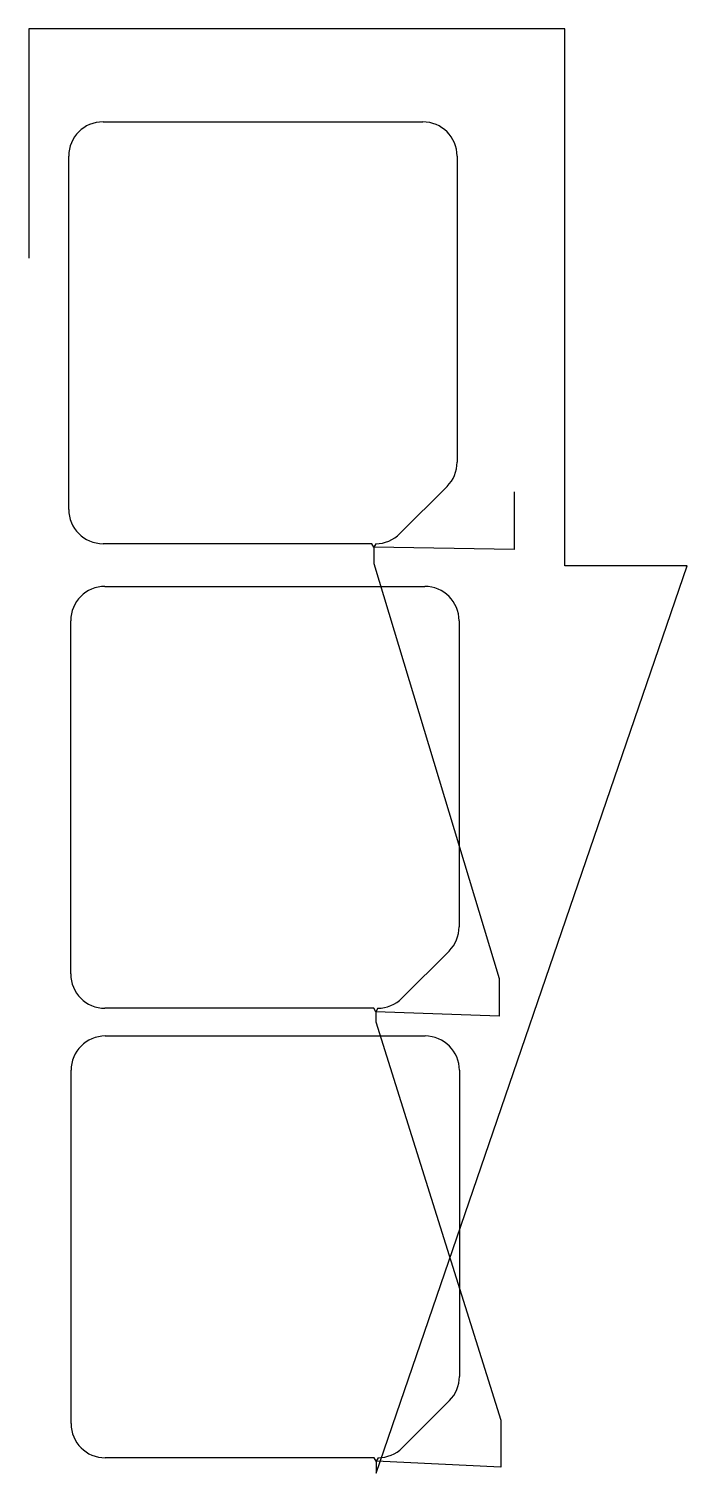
# Model space of a CAD drawing. Header units: metres. Extents: x 423 to 917, y 8 to 1091.
import ezdxf

# ---------------------------------------------------------------- set-up
doc = ezdxf.new("R2010")
doc.units = ezdxf.units.M

msp = doc.modelspace()

# ---------------------------------------------------------------- linework, layer by layer
at = {"layer": 'TOOL_0'}
for p, q in [((825.564, 1091.291), (423.349, 1091.291)), ((423.349, 1091.291), (423.349, 920.17)), ((825.564, 688.385), (825.564, 1091.291)), ((478.978, 1021.558), (718.978, 1021.558)), ((453.228, 730.808), (453.228, 995.808)), ((744.728, 995.808), (744.728, 766.163)), ((423.349, 920.17), (423.349, 919.17)), ((737.186, 747.955), (701.831, 712.6)), ((787.595, 744.059), (787.595, 700.598)), ((680.623, 705.058), (478.978, 705.058)), ((682.123, 702.458), (680.623, 705.058)), ((683.623, 705.058), (682.123, 702.458)), ((787.595, 700.598), (682.123, 702.458)), ((682.123, 702.458), (682.123, 690.197)), ((682.123, 690.197), (776.401, 378.754)), ((683.873, 7.731), (917.35, 688.385)), ((916.35, 688.385), (825.564, 688.385)), ((917.35, 688.385), (916.35, 688.385)), ((916.35, 688.385), (917.35, 688.385)), ((917.35, 688.385), (916.35, 688.385)), ((480.478, 672.98), (720.478, 672.98)), ((454.728, 382.23), (454.728, 647.23)), ((746.228, 647.23), (746.228, 417.585)), ((738.686, 399.377), (703.331, 364.022)), ((776.401, 378.754), (776.401, 350.666)), ((682.123, 356.48), (480.478, 356.48)), ((683.623, 353.88), (682.123, 356.48)), ((685.123, 356.48), (683.623, 353.88)), ((776.401, 350.666), (683.623, 353.88)), ((683.623, 353.88), (683.623, 346.244)), ((683.623, 346.244), (777.542, 47.338)), ((480.728, 335.704), (720.728, 335.704)), ((454.978, 44.954), (454.978, 309.954)), ((746.478, 309.954), (746.478, 80.309)), ((738.936, 62.101), (703.581, 26.746)), ((777.542, 47.338), (777.542, 12.076)), ((682.373, 19.204), (480.728, 19.204)), ((683.873, 16.604), (682.373, 19.204)), ((685.373, 19.204), (683.873, 16.604)), ((777.542, 12.076), (683.873, 16.604)), ((683.873, 16.604), (683.873, 7.731))]:
    msp.add_line(p, q, dxfattribs=at)
for centre, radius, start, end in [((478.978, 995.808), 25.75, 90, 180), ((718.978, 995.808), 25.75, 0, 90), ((718.87, 766.208), 25.858, 315.098707, 359.90029), ((478.978, 730.808), 25.75, 180, 270), ((683.578, 730.916), 25.858, 270.09971, 314.901293), ((480.478, 647.23), 25.75, 90, 180), ((720.478, 647.23), 25.75, 0, 90), ((720.37, 417.63), 25.858, 315.098707, 359.90029), ((480.478, 382.23), 25.75, 180, 270), ((685.078, 382.338), 25.858, 270.09971, 314.901293), ((480.728, 309.954), 25.75, 90, 180), ((720.728, 309.954), 25.75, 0, 90), ((720.62, 80.354), 25.858, 315.098707, 359.90029), ((480.728, 44.954), 25.75, 180, 270), ((685.328, 45.062), 25.858, 270.09971, 314.901293)]:
    msp.add_arc(centre, radius, start, end, dxfattribs=at)

doc.saveas('drawing.dxf')
